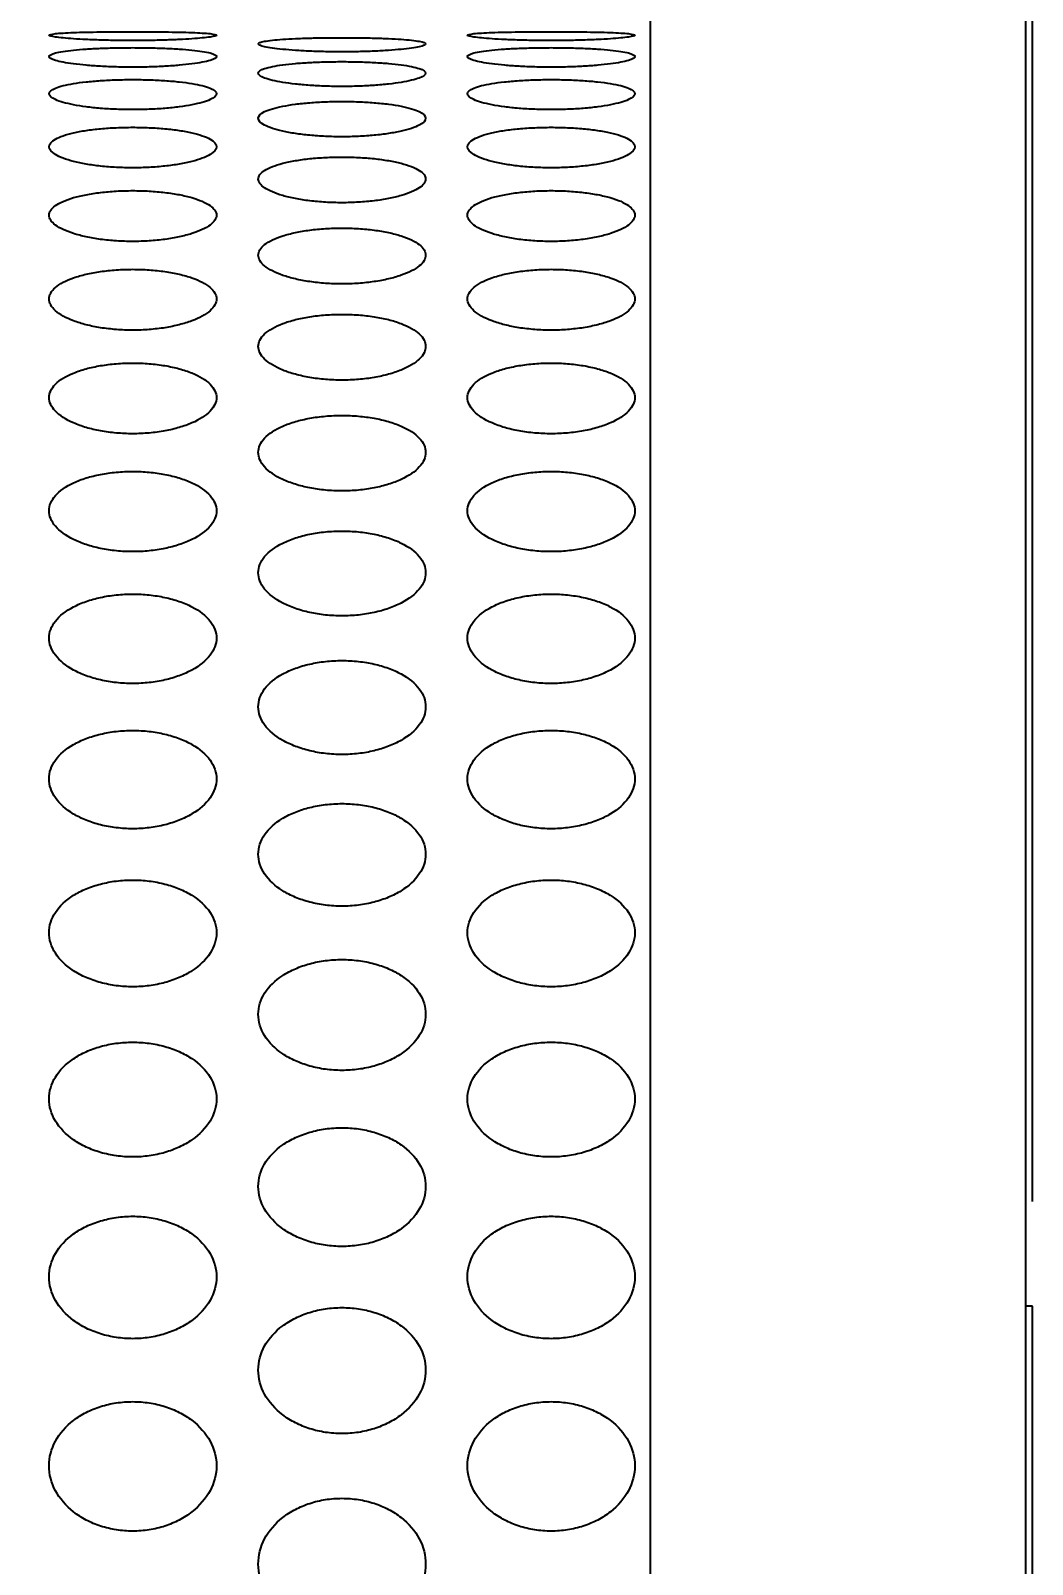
# Model space of a CAD drawing. Header units: millimetres. Extents: x 324 to 7054, y -67 to 2159.
# Drawn here: x 1995.2 to 2043, y 1629.6 to 1702.9 of the extents above; entities that cross this region are included whole.
import ezdxf

# ---------------------------------------------------------------- set-up
doc = ezdxf.new("R2010")
doc.units = ezdxf.units.MM
doc.header["$LTSCALE"] = 153.67
doc.header["$PDMODE"] = 3
doc.header["$PDSIZE"] = 8
doc.layers.get('0').update_dxf_attribs({"linetype": 'CONTINUOUS'})
doc.layers.get('Defpoints').update_dxf_attribs({"linetype": 'CONTINUOUS'})
doc.layers.add('02___PRT_ALL_AXES', color=7, linetype='CONTINUOUS')
doc.styles.get("Standard").update_dxf_attribs({"font": 'times.ttf'})
doc.dimstyles.new('DIMSTYLE_1', dxfattribs={"dimtxt": 17.5, "dimasz": 17.5, "dimexe": 1.5, "dimexo": 1, "dimgap": 0.875, "dimtad": 1, "dimdsep": 46, "dimtxsty": 'Standard', "dimblk": '_FILLED', "dimblk1": '_FILLED', "dimblk2": '_FILLED', "dimcen": 0.09, "dimazin": 2, "dimtp": 0.01, "dimtm": 0.01, "dimtfac": 1, "dimtofl": 0, "dimtmove": 0, "dimatfit": 3, "dimldrblk": '_FILLED', "dimfxl": 1, "dimtolj": 1, "dimarcsym": 0})

# ---------------------------------------------------------------- blocks, each defined once
blk = doc.blocks.new('_FILLED')
at = {"color": 0, "linetype": 'ByBlock'}
blk.add_solid([(0, 0), (-1, 0.2143), (-1, -0.2143)], dxfattribs=at)
blk = doc.blocks.new('*D120')
at = {"color": 0, "linetype": 'Continuous', "lineweight": -2}
for p, q in [((1369.035, 1676.977), (1369.035, 1766.5)), ((2043.035, 1646.977), (2043.035, 1766.5)), ((1386.535, 1765), (2025.535, 1765))]:
    blk.add_line(p, q, dxfattribs=at)
at = {"layer": 'Defpoints', "color": 0}
for p in [(2043.035, 1765), (1369.035, 1675.977), (2043.035, 1645.977)]:
    blk.add_point(p, dxfattribs=at)
at = {"color": 0, "linetype": 'ByBlock', "lineweight": -2, "xscale": 17.5, "yscale": 17.5, "zscale": 17.5, "rotation": 180}
blk.add_blockref('_FILLED', (1369.035, 1765), dxfattribs=at)
at = {"color": 0, "linetype": 'ByBlock', "lineweight": -2, "xscale": 17.5, "yscale": 17.5, "zscale": 17.5}
blk.add_blockref('_FILLED', (2043.035, 1765), dxfattribs=at)
at = {"color": 0, "insert": (1725, 1789.208), "char_height": 17.5, "attachment_point": 2, "line_spacing_factor": 0.9}
blk.add_mtext('\\A1;\\A1;675', dxfattribs=at)

msp = doc.modelspace()

# ---------------------------------------------------------------- linework, layer by layer
at = {"layer": '02___PRT_ALL_AXES', "linetype": 'Continuous'}
for p, q in [((2024.76484, 1706.56174), (2024.76484, 1526.51699)), ((2042.70467, 1706.56174), (2042.70467, 1539.70881)), ((2043.03476, 1641.97699), (2042.70467, 1641.97699)), ((2043.03476, 1533.35787), (2043.03476, 1641.97699))]:
    msp.add_line(p, q, dxfattribs=at)
for points in [[(2000.03476, 1702.45674), (1999.76893, 1702.45676), (1999.24531, 1702.46063), (1998.48961, 1702.47761), (1997.79947, 1702.50423), (1996.98616, 1702.55067), (1996.24385, 1702.62335), (1995.9302, 1702.71388), (1996.24394, 1702.79035), (1996.98437, 1702.83531), (1997.79615, 1702.85958), (1998.48659, 1702.87222), (1999.24381, 1702.87974), (1999.76846, 1702.88139), (2000.03476, 1702.8814)], [(2000.03476, 1702.8814), (2000.30058, 1702.88139), (2000.8242, 1702.87975), (2001.5799, 1702.87226), (2002.27004, 1702.85966), (2003.08335, 1702.8354), (2003.82566, 1702.79042), (2004.13932, 1702.71372), (2003.82557, 1702.62342), (2003.08514, 1702.55082), (2002.27336, 1702.50439), (2001.58292, 1702.47769), (2000.8257, 1702.46064), (2000.30105, 1702.45676), (2000.03476, 1702.45674)], [(2010.03476, 1701.91575), (2009.76893, 1701.91578), (2009.24531, 1701.92129), (2008.48961, 1701.9456), (2007.79947, 1701.98394), (2006.98616, 1702.05153), (2006.24385, 1702.15941), (2005.9302, 1702.3), (2006.24394, 1702.42642), (2006.98437, 1702.5066), (2007.79615, 1702.55206), (2008.48659, 1702.5765), (2009.24381, 1702.59139), (2009.76846, 1702.5947), (2010.03476, 1702.59472)], [(2010.03476, 1702.59472), (2010.30058, 1702.5947), (2010.8242, 1702.5914), (2011.5799, 1702.57657), (2012.27004, 1702.55221), (2013.08335, 1702.50676), (2013.82566, 1702.42652), (2014.13932, 1702.29974), (2013.82557, 1702.15951), (2013.08514, 1702.05175), (2012.27336, 1701.98417), (2011.58292, 1701.94572), (2010.8257, 1701.92131), (2010.30105, 1701.91578), (2010.03476, 1701.91575)], [(2020.03476, 1702.45674), (2019.76893, 1702.45676), (2019.24531, 1702.46063), (2018.48961, 1702.47761), (2017.79947, 1702.50423), (2016.98616, 1702.55067), (2016.24385, 1702.62335), (2015.9302, 1702.71388), (2016.24394, 1702.79035), (2016.98437, 1702.83531), (2017.79615, 1702.85958), (2018.48659, 1702.87222), (2019.24381, 1702.87974), (2019.76846, 1702.88139), (2020.03476, 1702.8814)], [(2020.03476, 1702.8814), (2020.30058, 1702.88139), (2020.8242, 1702.87975), (2021.5799, 1702.87226), (2022.27004, 1702.85966), (2023.08335, 1702.8354), (2023.82566, 1702.79042), (2024.13932, 1702.71372), (2023.82557, 1702.62342), (2023.08514, 1702.55082), (2022.27336, 1702.50439), (2021.58292, 1702.47769), (2020.8257, 1702.46064), (2020.30105, 1702.45676), (2020.03476, 1702.45674)], [(2000.03476, 1701.18463), (1999.76893, 1701.18468), (1999.24531, 1701.19183), (1998.48961, 1701.22343), (1997.79947, 1701.27346), (1996.98616, 1701.36213), (1996.24385, 1701.5051), (1995.9302, 1701.6956), (1996.24394, 1701.87185), (1996.98437, 1701.98718), (1997.79615, 1702.05379), (1998.48659, 1702.08999), (1999.24381, 1702.11224), (1999.76846, 1702.1172), (2000.03476, 1702.11723)], [(2000.03476, 1702.11723), (2000.30058, 1702.1172), (2000.8242, 1702.11226), (2001.5799, 1702.0901), (2002.27004, 1702.05401), (2003.08335, 1701.98741), (2003.82566, 1701.87199), (2004.13932, 1701.69525), (2003.82557, 1701.50524), (2003.08514, 1701.36242), (2002.27336, 1701.27376), (2001.58292, 1701.22359), (2000.8257, 1701.19186), (2000.30105, 1701.18468), (2000.03476, 1701.18463)], [(2020.03476, 1701.18463), (2019.76893, 1701.18468), (2019.24531, 1701.19183), (2018.48961, 1701.22343), (2017.79947, 1701.27346), (2016.98616, 1701.36213), (2016.24385, 1701.5051), (2015.9302, 1701.6956), (2016.24394, 1701.87185), (2016.98437, 1701.98718), (2017.79615, 1702.05379), (2018.48659, 1702.08999), (2019.24381, 1702.11224), (2019.76846, 1702.1172), (2020.03476, 1702.11723)], [(2020.03476, 1702.11723), (2020.30058, 1702.1172), (2020.8242, 1702.11226), (2021.5799, 1702.0901), (2022.27004, 1702.05401), (2023.08335, 1701.98741), (2023.82566, 1701.87199), (2024.13932, 1701.69525), (2023.82557, 1701.50524), (2023.08514, 1701.36242), (2022.27336, 1701.27376), (2021.58292, 1701.22359), (2020.8257, 1701.19186), (2020.30105, 1701.18468), (2020.03476, 1701.18463)], [(2010.03476, 1700.26413), (2009.76893, 1700.26419), (2009.24531, 1700.27297), (2008.48961, 1700.31183), (2007.79947, 1700.3735), (2006.98616, 1700.48316), (2006.24385, 1700.66108), (2005.9302, 1700.90131), (2006.24394, 1701.1272), (2006.98437, 1701.27756), (2007.79615, 1701.36526), (2008.48659, 1701.41319), (2009.24381, 1701.44277), (2009.76846, 1701.44938), (2010.03476, 1701.44942)], [(2010.03476, 1701.44942), (2010.30058, 1701.44938), (2010.8242, 1701.44279), (2011.5799, 1701.41334), (2012.27004, 1701.36555), (2013.08335, 1701.27786), (2013.82566, 1701.12738), (2014.13932, 1700.90086), (2013.82557, 1700.66126), (2013.08514, 1700.48353), (2012.27336, 1700.37387), (2011.58292, 1700.31202), (2010.8257, 1700.273), (2010.30105, 1700.26419), (2010.03476, 1700.26413)], [(2000.03476, 1699.15515), (1999.76893, 1699.15522), (1999.24531, 1699.16563), (1998.48961, 1699.21171), (1997.79947, 1699.28496), (1996.98616, 1699.4155), (1996.24385, 1699.62819), (1995.9302, 1699.9179), (1996.24394, 1700.19322), (1996.98437, 1700.37846), (1997.79615, 1700.48715), (1998.48659, 1700.54677), (1999.24381, 1700.58365), (1999.76846, 1700.5919), (2000.03476, 1700.59195)], [(2000.03476, 1700.59195), (2000.30058, 1700.5919), (2000.8242, 1700.58368), (2001.5799, 1700.54695), (2002.27004, 1700.48751), (2003.08335, 1700.37883), (2003.82566, 1700.19344), (2004.13932, 1699.91736), (2003.82557, 1699.62841), (2003.08514, 1699.41594), (2002.27336, 1699.2854), (2001.58292, 1699.21194), (2000.8257, 1699.16567), (2000.30105, 1699.15522), (2000.03476, 1699.15515)], [(2020.03476, 1699.15515), (2019.76893, 1699.15522), (2019.24531, 1699.16563), (2018.48961, 1699.21171), (2017.79947, 1699.28496), (2016.98616, 1699.4155), (2016.24385, 1699.62819), (2015.9302, 1699.9179), (2016.24394, 1700.19322), (2016.98437, 1700.37846), (2017.79615, 1700.48715), (2018.48659, 1700.54677), (2019.24381, 1700.58365), (2019.76846, 1700.5919), (2020.03476, 1700.59195)], [(2020.03476, 1700.59195), (2020.30058, 1700.5919), (2020.8242, 1700.58368), (2021.5799, 1700.54695), (2022.27004, 1700.48751), (2023.08335, 1700.37883), (2023.82566, 1700.19344), (2024.13932, 1699.91736), (2023.82557, 1699.62841), (2023.08514, 1699.41594), (2022.27336, 1699.2854), (2021.58292, 1699.21194), (2020.8257, 1699.16567), (2020.30105, 1699.15522), (2020.03476, 1699.15515)], [(2010.03476, 1697.85882), (2009.76893, 1697.8589), (2009.24531, 1697.87092), (2008.48961, 1697.92418), (2007.79947, 1698.00893), (2006.98616, 1698.16022), (2006.24385, 1698.40747), (2005.9302, 1698.74637), (2006.24394, 1699.07084), (2006.98437, 1699.29078), (2007.79615, 1699.42035), (2008.48659, 1699.49159), (2009.24381, 1699.53574), (2009.76846, 1699.54562), (2010.03476, 1699.54569)], [(2010.03476, 1699.54569), (2010.30058, 1699.54562), (2010.8242, 1699.53578), (2011.5799, 1699.49181), (2012.27004, 1699.42078), (2013.08335, 1699.29122), (2013.82566, 1699.0711), (2014.13932, 1698.74574), (2013.82557, 1698.40773), (2013.08514, 1698.16073), (2012.27336, 1698.00945), (2011.58292, 1697.92445), (2010.8257, 1697.87096), (2010.30105, 1697.8589), (2010.03476, 1697.85882)], [(2000.03476, 1696.37642), (1999.76893, 1696.37651), (1999.24531, 1696.39014), (1998.48961, 1696.45052), (1997.79947, 1696.54669), (1996.98616, 1696.71858), (1996.24385, 1697.00013), (1995.9302, 1697.38789), (1996.24394, 1697.76118), (1996.98437, 1698.01559), (1997.79615, 1698.16592), (1998.48659, 1698.24872), (1999.24381, 1698.30009), (1999.76846, 1698.3116), (2000.03476, 1698.31167)], [(2000.03476, 1698.31167), (2000.30058, 1698.31159), (2000.8242, 1698.30013), (2001.5799, 1698.24897), (2002.27004, 1698.16643), (2003.08335, 1698.01611), (2003.82566, 1697.76148), (2004.13932, 1697.38717), (2003.82557, 1697.00043), (2003.08514, 1696.71915), (2002.27336, 1696.54727), (2001.58292, 1696.45082), (2000.8257, 1696.39019), (2000.30105, 1696.37651), (2000.03476, 1696.37642)], [(2020.03476, 1696.37642), (2019.76893, 1696.37651), (2019.24531, 1696.39014), (2018.48961, 1696.45052), (2017.79947, 1696.54669), (2016.98616, 1696.71858), (2016.24385, 1697.00013), (2015.9302, 1697.38789), (2016.24394, 1697.76118), (2016.98437, 1698.01559), (2017.79615, 1698.16592), (2018.48659, 1698.24872), (2019.24381, 1698.30009), (2019.76846, 1698.3116), (2020.03476, 1698.31167)], [(2020.03476, 1698.31167), (2020.30058, 1698.31159), (2020.8242, 1698.30013), (2021.5799, 1698.24897), (2022.27004, 1698.16643), (2023.08335, 1698.01611), (2023.82566, 1697.76148), (2024.13932, 1697.38717), (2023.82557, 1697.00043), (2023.08514, 1696.71915), (2022.27336, 1696.54727), (2021.58292, 1696.45082), (2020.8257, 1696.39019), (2020.30105, 1696.37651), (2020.03476, 1696.37642)], [(2010.03476, 1694.70944), (2009.76893, 1694.70955), (2009.24531, 1694.72476), (2008.48961, 1694.79221), (2007.79947, 1694.8997), (2006.98616, 1695.09202), (2006.24385, 1695.4076), (2005.9302, 1695.84382), (2006.24394, 1696.26556), (2006.98437, 1696.55419), (2007.79615, 1696.72513), (2008.48659, 1696.81939), (2009.24381, 1696.87793), (2009.76846, 1696.89105), (2010.03476, 1696.89114)], [(2010.03476, 1696.89114), (2010.30058, 1696.89105), (2010.8242, 1696.87798), (2011.5799, 1696.81968), (2012.27004, 1696.7257), (2013.08335, 1696.55477), (2013.82566, 1696.26589), (2014.13932, 1695.84301), (2013.82557, 1695.40793), (2013.08514, 1695.09266), (2012.27336, 1694.90035), (2011.58292, 1694.79254), (2010.8257, 1694.72481), (2010.30105, 1694.70954), (2010.03476, 1694.70944)], [(2000.03476, 1692.85956), (1999.76893, 1692.85967), (1999.24531, 1692.87646), (1998.48961, 1692.9509), (1997.79947, 1693.06961), (1996.98616, 1693.28216), (1996.24385, 1693.63145), (1995.9302, 1694.11571), (1996.24394, 1694.58547), (1996.98437, 1694.90804), (1997.79615, 1695.0994), (1998.48659, 1695.20504), (1999.24381, 1695.2707), (1999.76846, 1695.28542), (2000.03476, 1695.28551)], [(2000.03476, 1695.28551), (2000.30058, 1695.28541), (2000.8242, 1695.27075), (2001.5799, 1695.20537), (2002.27004, 1695.10005), (2003.08335, 1694.90868), (2003.82566, 1694.58584), (2004.13932, 1694.1148), (2003.82557, 1693.63182), (2003.08514, 1693.28287), (2002.27336, 1693.07033), (2001.58292, 1692.95127), (2000.8257, 1692.87652), (2000.30105, 1692.85967), (2000.03476, 1692.85956)], [(2020.03476, 1692.85956), (2019.76893, 1692.85967), (2019.24531, 1692.87646), (2018.48961, 1692.9509), (2017.79947, 1693.06961), (2016.98616, 1693.28216), (2016.24385, 1693.63145), (2015.9302, 1694.11571), (2016.24394, 1694.58547), (2016.98437, 1694.90804), (2017.79615, 1695.0994), (2018.48659, 1695.20504), (2019.24381, 1695.2707), (2019.76846, 1695.28542), (2020.03476, 1695.28551)], [(2020.03476, 1695.28551), (2020.30058, 1695.28541), (2020.8242, 1695.27075), (2021.5799, 1695.20537), (2022.27004, 1695.10005), (2023.08335, 1694.90868), (2023.82566, 1694.58584), (2024.13932, 1694.1148), (2023.82557, 1693.63182), (2023.08514, 1693.28287), (2022.27336, 1693.07033), (2021.58292, 1692.95127), (2020.8257, 1692.87652), (2020.30105, 1692.85967), (2020.03476, 1692.85956)], [(2010.03476, 1690.82861), (2009.76893, 1690.82874), (2009.24531, 1690.84708), (2008.48961, 1690.92845), (2007.79947, 1691.05825), (2006.98616, 1691.29082), (2006.24385, 1691.67347), (2005.9302, 1692.20528), (2006.24394, 1692.72259), (2006.98437, 1693.07877), (2007.79615, 1693.29038), (2008.48659, 1693.40729), (2009.24381, 1693.47999), (2009.76846, 1693.49629), (2010.03476, 1693.4964)], [(2010.03476, 1693.4964), (2010.30058, 1693.49629), (2010.8242, 1693.48005), (2011.5799, 1693.40765), (2012.27004, 1693.29109), (2013.08335, 1693.07949), (2013.82566, 1692.723), (2014.13932, 1692.20428), (2013.82557, 1691.67388), (2013.08514, 1691.2916), (2012.27336, 1691.05904), (2011.58292, 1690.92885), (2010.8257, 1690.84715), (2010.30105, 1690.82873), (2010.03476, 1690.82861)], [(2000.03476, 1688.61864), (1999.76893, 1688.61878), (1999.24531, 1688.63866), (1998.48961, 1688.72687), (1997.79947, 1688.86764), (1996.98616, 1689.11999), (1996.24385, 1689.53563), (1995.9302, 1690.11444), (1996.24394, 1690.6788), (1996.98437, 1691.06823), (1997.79615, 1691.29987), (1998.48659, 1691.42793), (1999.24381, 1691.5076), (1999.76846, 1691.52547), (2000.03476, 1691.52559)], [(2000.03476, 1691.52559), (2000.30058, 1691.52547), (2000.8242, 1691.50767), (2001.5799, 1691.42832), (2002.27004, 1691.30064), (2003.08335, 1691.06901), (2003.82566, 1690.67924), (2004.13932, 1690.11336), (2003.82557, 1689.53607), (2003.08514, 1689.12084), (2002.27336, 1688.86849), (2001.58292, 1688.72731), (2000.8257, 1688.63873), (2000.30105, 1688.61877), (2000.03476, 1688.61864)], [(2020.03476, 1688.61864), (2019.76893, 1688.61878), (2019.24531, 1688.63866), (2018.48961, 1688.72687), (2017.79947, 1688.86764), (2016.98616, 1689.11999), (2016.24385, 1689.53563), (2015.9302, 1690.11444), (2016.24394, 1690.6788), (2016.98437, 1691.06823), (2017.79615, 1691.29987), (2018.48659, 1691.42793), (2019.24381, 1691.5076), (2019.76846, 1691.52547), (2020.03476, 1691.52559)], [(2020.03476, 1691.52559), (2020.30058, 1691.52547), (2020.8242, 1691.50767), (2021.5799, 1691.42832), (2022.27004, 1691.30064), (2023.08335, 1691.06901), (2023.82566, 1690.67924), (2024.13932, 1690.11336), (2023.82557, 1689.53607), (2023.08514, 1689.12084), (2022.27336, 1688.86849), (2021.58292, 1688.72731), (2020.8257, 1688.63873), (2020.30105, 1688.61877), (2020.03476, 1688.61864)], [(2010.03476, 1686.23186), (2009.76893, 1686.232), (2009.24531, 1686.2534), (2008.48961, 1686.34836), (2007.79947, 1686.49996), (2006.98616, 1686.77185), (2006.24385, 1687.22005), (2005.9302, 1687.84529), (2006.24394, 1688.45612), (2006.98437, 1688.87842), (2007.79615, 1689.12986), (2008.48659, 1689.26894), (2009.24381, 1689.35551), (2009.76846, 1689.37493), (2010.03476, 1689.37506)], [(2010.03476, 1689.37506), (2010.30058, 1689.37493), (2010.8242, 1689.35558), (2011.5799, 1689.26937), (2012.27004, 1689.1307), (2013.08335, 1688.87927), (2013.82566, 1688.45661), (2014.13932, 1687.84412), (2013.82557, 1687.22053), (2013.08514, 1686.77276), (2012.27336, 1686.50088), (2011.58292, 1686.34884), (2010.8257, 1686.25348), (2010.30105, 1686.232), (2010.03476, 1686.23186)], [(2000.03476, 1683.67065), (1999.76893, 1683.67081), (1999.24531, 1683.6937), (1998.48961, 1683.79532), (1997.79947, 1683.95759), (1996.98616, 1684.24874), (1996.24385, 1684.72905), (1995.9302, 1685.40011), (1996.24394, 1686.0568), (1996.98437, 1686.51153), (1997.79615, 1686.78252), (1998.48659, 1686.93249), (1999.24381, 1687.02587), (1999.76846, 1687.04682), (2000.03476, 1687.04696)], [(2000.03476, 1687.04696), (2000.30058, 1687.04682), (2000.8242, 1687.02594), (2001.5799, 1686.93296), (2002.27004, 1686.78343), (2003.08335, 1686.51245), (2003.82566, 1686.05732), (2004.13932, 1685.39885), (2003.82557, 1684.72957), (2003.08514, 1684.24972), (2002.27336, 1683.95857), (2001.58292, 1683.79583), (2000.8257, 1683.69379), (2000.30105, 1683.6708), (2000.03476, 1683.67065)], [(2020.03476, 1683.67065), (2019.76893, 1683.67081), (2019.24531, 1683.6937), (2018.48961, 1683.79532), (2017.79947, 1683.95759), (2016.98616, 1684.24874), (2016.24385, 1684.72905), (2015.9302, 1685.40011), (2016.24394, 1686.0568), (2016.98437, 1686.51153), (2017.79615, 1686.78252), (2018.48659, 1686.93249), (2019.24381, 1687.02587), (2019.76846, 1687.04682), (2020.03476, 1687.04696)], [(2020.03476, 1687.04696), (2020.30058, 1687.04682), (2020.8242, 1687.02594), (2021.5799, 1686.93296), (2022.27004, 1686.78343), (2023.08335, 1686.51245), (2023.82566, 1686.05732), (2024.13932, 1685.39885), (2023.82557, 1684.72957), (2023.08514, 1684.24972), (2022.27336, 1683.95857), (2021.58292, 1683.79583), (2020.8257, 1683.69379), (2020.30105, 1683.6708), (2020.03476, 1683.67065)], [(2010.03476, 1680.93759), (2009.76893, 1680.93775), (2009.24531, 1680.96212), (2008.48961, 1681.07029), (2007.79947, 1681.24307), (2006.98616, 1681.5532), (2006.24385, 1682.06514), (2005.9302, 1682.78133), (2006.24394, 1683.48323), (2006.98437, 1683.96995), (2007.79615, 1684.26021), (2008.48659, 1684.42092), (2009.24381, 1684.521), (2009.76846, 1684.54347), (2010.03476, 1684.54361)], [(2010.03476, 1684.54361), (2010.30058, 1684.54347), (2010.8242, 1684.52109), (2011.5799, 1684.42141), (2012.27004, 1684.26119), (2013.08335, 1683.97093), (2013.82566, 1683.48379), (2014.13932, 1682.77999), (2013.82557, 1682.0657), (2013.08514, 1681.55424), (2012.27336, 1681.24412), (2011.58292, 1681.07083), (2010.8257, 1680.96221), (2010.30105, 1680.93774), (2010.03476, 1680.93759)], [(2000.03476, 1678.03539), (1999.76893, 1678.03557), (1999.24531, 1678.06138), (1998.48961, 1678.176), (1997.79947, 1678.35912), (1996.98616, 1678.68791), (1996.24385, 1679.23098), (1995.9302, 1679.99159), (1996.24394, 1680.73798), (1996.98437, 1681.2562), (1997.79615, 1681.56545), (1998.48659, 1681.73673), (1999.24381, 1681.84343), (1999.76846, 1681.86738), (2000.03476, 1681.86754)], [(2000.03476, 1681.86754), (2000.30058, 1681.86738), (2000.8242, 1681.84352), (2001.5799, 1681.73726), (2002.27004, 1681.56649), (2003.08335, 1681.25724), (2003.82566, 1680.73858), (2004.13932, 1679.99016), (2003.82557, 1679.23157), (2003.08514, 1678.68901), (2002.27336, 1678.36023), (2001.58292, 1678.17657), (2000.8257, 1678.06148), (2000.30105, 1678.03556), (2000.03476, 1678.03539)], [(2020.03476, 1678.03539), (2019.76893, 1678.03557), (2019.24531, 1678.06138), (2018.48961, 1678.176), (2017.79947, 1678.35912), (2016.98616, 1678.68791), (2016.24385, 1679.23098), (2015.9302, 1679.99159), (2016.24394, 1680.73798), (2016.98437, 1681.2562), (2017.79615, 1681.56545), (2018.48659, 1681.73673), (2019.24381, 1681.84343), (2019.76846, 1681.86738), (2020.03476, 1681.86754)], [(2020.03476, 1681.86754), (2020.30058, 1681.86738), (2020.8242, 1681.84352), (2021.5799, 1681.73726), (2022.27004, 1681.56649), (2023.08335, 1681.25724), (2023.82566, 1680.73858), (2024.13932, 1679.99016), (2023.82557, 1679.23157), (2023.08514, 1678.68901), (2022.27336, 1678.36023), (2021.58292, 1678.17657), (2020.8257, 1678.06148), (2020.30105, 1678.03556), (2020.03476, 1678.03539)], [(2010.03476, 1674.96698), (2009.76893, 1674.96716), (2009.24531, 1674.9944), (2008.48961, 1675.11536), (2007.79947, 1675.30863), (2006.98616, 1675.65575), (2006.24385, 1676.22939), (2005.9302, 1677.03366), (2006.24394, 1677.82381), (2006.98437, 1678.37301), (2007.79615, 1678.70094), (2008.48659, 1678.88262), (2009.24381, 1678.99582), (2009.76846, 1679.02124), (2010.03476, 1679.02141)], [(2010.03476, 1679.02141), (2010.30058, 1679.02124), (2010.8242, 1678.99592), (2011.5799, 1678.88318), (2012.27004, 1678.70204), (2013.08335, 1678.37411), (2013.82566, 1677.82444), (2014.13932, 1677.03215), (2013.82557, 1676.23002), (2013.08514, 1675.65691), (2012.27336, 1675.3098), (2011.58292, 1675.11596), (2010.8257, 1674.9945), (2010.30105, 1674.96716), (2010.03476, 1674.96698)], [(2000.03476, 1671.73542), (1999.76893, 1671.73561), (1999.24531, 1671.76425), (1998.48961, 1671.89141), (1997.79947, 1672.09465), (1996.98616, 1672.45975), (1996.24385, 1673.0634), (1995.9302, 1673.91052), (1996.24394, 1674.74364), (1996.98437, 1675.32326), (1997.79615, 1675.66953), (1998.48659, 1675.86144), (1999.24381, 1675.98104), (1999.76846, 1676.00789), (2000.03476, 1676.00807)], [(2000.03476, 1676.00807), (2000.30058, 1676.00789), (2000.8242, 1675.98114), (2001.5799, 1675.86203), (2002.27004, 1675.6707), (2003.08335, 1675.32443), (2003.82566, 1674.7443), (2004.13932, 1673.90893), (2003.82557, 1673.06406), (2003.08514, 1672.46098), (2002.27336, 1672.09588), (2001.58292, 1671.89205), (2000.8257, 1671.76435), (2000.30105, 1671.73561), (2000.03476, 1671.73542)], [(2020.03476, 1671.73542), (2019.76893, 1671.73561), (2019.24531, 1671.76425), (2018.48961, 1671.89141), (2017.79947, 1672.09465), (2016.98616, 1672.45975), (2016.24385, 1673.0634), (2015.9302, 1673.91052), (2016.24394, 1674.74364), (2016.98437, 1675.32326), (2017.79615, 1675.66953), (2018.48659, 1675.86144), (2019.24381, 1675.98104), (2019.76846, 1676.00789), (2020.03476, 1676.00807)], [(2020.03476, 1676.00807), (2020.30058, 1676.00789), (2020.8242, 1675.98114), (2021.5799, 1675.86203), (2022.27004, 1675.6707), (2023.08335, 1675.32443), (2023.82566, 1674.7443), (2024.13932, 1673.90893), (2023.82557, 1673.06406), (2023.08514, 1672.46098), (2022.27336, 1672.09588), (2021.58292, 1671.89205), (2020.8257, 1671.76435), (2020.30105, 1671.73561), (2020.03476, 1671.73542)], [(2010.03476, 1668.34394), (2009.76893, 1668.34415), (2009.24531, 1668.37415), (2008.48961, 1668.5074), (2007.79947, 1668.72039), (2006.98616, 1669.10312), (2006.24385, 1669.73616), (2005.9302, 1670.62529), (2006.24394, 1671.50053), (2006.98437, 1672.11001), (2007.79615, 1672.47428), (2008.48659, 1672.67621), (2009.24381, 1672.80209), (2009.76846, 1672.83035), (2010.03476, 1672.83054)], [(2010.03476, 1672.83054), (2010.30058, 1672.83035), (2010.8242, 1672.80219), (2011.5799, 1672.67684), (2012.27004, 1672.47551), (2013.08335, 1672.11123), (2013.82566, 1671.50123), (2014.13932, 1670.62361), (2013.82557, 1669.73685), (2013.08514, 1669.1044), (2012.27336, 1668.72168), (2011.58292, 1668.50806), (2010.8257, 1668.37426), (2010.30105, 1668.34414), (2010.03476, 1668.34394)], [(2000.03476, 1664.79595), (1999.76893, 1664.79616), (1999.24531, 1664.8275), (1998.48961, 1664.9667), (1997.79947, 1665.18924), (1996.98616, 1665.5892), (1996.24385, 1666.25101), (1995.9302, 1667.18125), (1996.24394, 1668.09775), (1996.98437, 1668.73646), (1997.79615, 1669.11838), (1998.48659, 1669.33014), (1999.24381, 1669.46216), (1999.76846, 1669.4918), (2000.03476, 1669.492)], [(2000.03476, 1669.492), (2000.30058, 1669.4918), (2000.8242, 1669.46227), (2001.5799, 1669.33079), (2002.27004, 1669.11966), (2003.08335, 1668.73775), (2003.82566, 1668.09848), (2004.13932, 1667.1795), (2003.82557, 1666.25174), (2003.08514, 1665.59054), (2002.27336, 1665.19059), (2001.58292, 1664.9674), (2000.8257, 1664.82762), (2000.30105, 1664.79616), (2000.03476, 1664.79595)], [(2020.03476, 1664.79595), (2019.76893, 1664.79616), (2019.24531, 1664.8275), (2018.48961, 1664.9667), (2017.79947, 1665.18924), (2016.98616, 1665.5892), (2016.24385, 1666.25101), (2015.9302, 1667.18125), (2016.24394, 1668.09775), (2016.98437, 1668.73646), (2017.79615, 1669.11838), (2018.48659, 1669.33014), (2019.24381, 1669.46216), (2019.76846, 1669.4918), (2020.03476, 1669.492)], [(2020.03476, 1669.492), (2020.30058, 1669.4918), (2020.8242, 1669.46227), (2021.5799, 1669.33079), (2022.27004, 1669.11966), (2023.08335, 1668.73775), (2023.82566, 1668.09848), (2024.13932, 1667.1795), (2023.82557, 1666.25174), (2023.08514, 1665.59054), (2022.27336, 1665.19059), (2021.58292, 1664.9674), (2020.8257, 1664.82762), (2020.30105, 1664.79616), (2020.03476, 1664.79595)], [(2010.03476, 1661.09499), (2009.76893, 1661.09521), (2009.24531, 1661.12786), (2008.48961, 1661.27287), (2007.79947, 1661.50473), (2006.98616, 1661.92152), (2006.24385, 1662.61144), (2005.9302, 1663.58186), (2006.24394, 1664.5387), (2006.98437, 1665.20601), (2007.79615, 1665.60518), (2008.48659, 1665.82655), (2009.24381, 1665.96459), (2009.76846, 1665.99559), (2010.03476, 1665.99579)], [(2010.03476, 1665.99579), (2010.30058, 1665.99558), (2010.8242, 1665.9647), (2011.5799, 1665.82724), (2012.27004, 1665.60652), (2013.08335, 1665.20736), (2013.82566, 1664.53946), (2014.13932, 1663.58003), (2013.82557, 1662.61219), (2013.08514, 1661.92292), (2012.27336, 1661.50613), (2011.58292, 1661.27359), (2010.8257, 1661.12798), (2010.30105, 1661.0952), (2010.03476, 1661.09499)], [(2000.03476, 1657.24477), (1999.76893, 1657.24499), (1999.24531, 1657.27892), (1998.48961, 1657.42959), (1997.79947, 1657.67054), (1996.98616, 1658.10376), (1996.24385, 1658.82108), (1995.9302, 1659.83072), (1996.24394, 1660.82694), (1996.98437, 1661.52218), (1997.79615, 1661.9382), (1998.48659, 1662.16897), (1999.24381, 1662.31288), (1999.76846, 1662.3452), (2000.03476, 1662.34541)], [(2000.03476, 1662.34541), (2000.30058, 1662.3452), (2000.8242, 1662.313), (2001.5799, 1662.16968), (2002.27004, 1661.9396), (2003.08335, 1661.52358), (2003.82566, 1660.82772), (2004.13932, 1659.82882), (2003.82557, 1658.82187), (2003.08514, 1658.10521), (2002.27336, 1657.672), (2001.58292, 1657.43034), (2000.8257, 1657.27904), (2000.30105, 1657.24499), (2000.03476, 1657.24477)], [(2020.03476, 1657.24477), (2019.76893, 1657.24499), (2019.24531, 1657.27892), (2018.48961, 1657.42959), (2017.79947, 1657.67054), (2016.98616, 1658.10376), (2016.24385, 1658.82108), (2015.9302, 1659.83072), (2016.24394, 1660.82694), (2016.98437, 1661.52218), (2017.79615, 1661.9382), (2018.48659, 1662.16897), (2019.24381, 1662.31288), (2019.76846, 1662.3452), (2020.03476, 1662.34541)], [(2020.03476, 1662.34541), (2020.30058, 1662.3452), (2020.8242, 1662.313), (2021.5799, 1662.16968), (2022.27004, 1661.9396), (2023.08335, 1661.52358), (2023.82566, 1660.82772), (2024.13932, 1659.82882), (2023.82557, 1658.82187), (2023.08514, 1658.10521), (2022.27336, 1657.672), (2021.58292, 1657.43034), (2020.8257, 1657.27904), (2020.30105, 1657.24499), (2020.03476, 1657.24477)], [(2010.03476, 1653.24913), (2009.76893, 1653.24937), (2009.24531, 1653.28453), (2008.48961, 1653.44072), (2007.79947, 1653.69052), (2006.98616, 1654.13972), (2006.24385, 1654.88374), (2005.9302, 1655.93158), (2006.24394, 1656.96618), (2006.98437, 1657.68865), (2007.79615, 1658.12112), (2008.48659, 1658.36104), (2009.24381, 1658.51069), (2009.76846, 1658.5443), (2010.03476, 1658.54452)], [(2010.03476, 1658.54452), (2010.30058, 1658.5443), (2010.8242, 1658.51081), (2011.5799, 1658.36179), (2012.27004, 1658.12257), (2013.08335, 1657.69011), (2013.82566, 1656.96699), (2014.13932, 1655.9296), (2013.82557, 1654.88456), (2013.08514, 1654.14123), (2012.27336, 1653.69203), (2011.58292, 1653.4415), (2010.8257, 1653.28466), (2010.30105, 1653.24936), (2010.03476, 1653.24913)], [(2000.03476, 1649.11209), (1999.76893, 1649.11233), (1999.24531, 1649.1487), (1998.48961, 1649.31025), (1997.79947, 1649.56865), (1996.98616, 1650.03338), (1996.24385, 1650.80336), (1995.9302, 1651.88835), (1996.24394, 1652.96029), (1996.98437, 1653.70928), (1997.79615, 1654.15775), (1998.48659, 1654.4066), (1999.24381, 1654.56183), (1999.76846, 1654.5967), (2000.03476, 1654.59692)], [(2000.03476, 1654.59692), (2000.30058, 1654.59669), (2000.8242, 1654.56195), (2001.5799, 1654.40737), (2002.27004, 1654.15925), (2003.08335, 1653.71079), (2003.82566, 1652.96114), (2004.13932, 1651.8863), (2003.82557, 1650.8042), (2003.08514, 1650.03494), (2002.27336, 1649.57021), (2001.58292, 1649.31106), (2000.8257, 1649.14884), (2000.30105, 1649.11233), (2000.03476, 1649.11209)], [(2020.03476, 1649.11209), (2019.76893, 1649.11233), (2019.24531, 1649.1487), (2018.48961, 1649.31025), (2017.79947, 1649.56865), (2016.98616, 1650.03338), (2016.24385, 1650.80336), (2015.9302, 1651.88835), (2016.24394, 1652.96029), (2016.98437, 1653.70928), (2017.79615, 1654.15775), (2018.48659, 1654.4066), (2019.24381, 1654.56183), (2019.76846, 1654.5967), (2020.03476, 1654.59692)], [(2020.03476, 1654.59692), (2020.30058, 1654.59669), (2020.8242, 1654.56195), (2021.5799, 1654.40737), (2022.27004, 1654.15925), (2023.08335, 1653.71079), (2023.82566, 1652.96114), (2024.13932, 1651.8863), (2023.82557, 1650.8042), (2023.08514, 1650.03494), (2022.27336, 1649.57021), (2021.58292, 1649.31106), (2020.8257, 1649.14884), (2020.30105, 1649.11233), (2020.03476, 1649.11209)], [(2010.03476, 1644.83778), (2009.76893, 1644.83803), (2009.24531, 1644.87557), (2008.48961, 1645.04231), (2007.79947, 1645.30905), (2006.98616, 1645.78886), (2006.24385, 1646.58401), (2005.9302, 1647.70506), (2006.24394, 1648.81328), (2006.98437, 1649.58803), (2007.79615, 1650.05206), (2008.48659, 1650.30958), (2009.24381, 1650.47024), (2009.76846, 1650.50633), (2010.03476, 1650.50656)], [(2010.03476, 1650.50656), (2010.30058, 1650.50632), (2010.8242, 1650.47037), (2011.5799, 1650.31038), (2012.27004, 1650.05362), (2013.08335, 1649.5896), (2013.82566, 1648.81416), (2014.13932, 1647.70295), (2013.82557, 1646.58488), (2013.08514, 1645.79047), (2012.27336, 1645.31067), (2011.58292, 1645.04314), (2010.8257, 1644.8757), (2010.30105, 1644.83803), (2010.03476, 1644.83778)], [(2000.03476, 1640.43048), (1999.76893, 1640.43074), (1999.24531, 1640.4694), (1998.48961, 1640.64118), (1997.79947, 1640.91599), (1996.98616, 1641.41039), (1996.24385, 1642.22992), (1995.9302, 1643.38592), (1996.24394, 1644.5293), (1996.98437, 1645.32904), (1997.79615, 1645.80816), (1998.48659, 1646.0741), (1999.24381, 1646.24002), (1999.76846, 1646.2773), (2000.03476, 1646.27754)], [(2000.03476, 1646.27754), (2000.30058, 1646.27729), (2000.8242, 1646.24016), (2001.5799, 1646.07492), (2002.27004, 1645.80977), (2003.08335, 1645.33066), (2003.82566, 1644.53021), (2004.13932, 1643.38374), (2003.82557, 1642.23082), (2003.08514, 1641.41205), (2002.27336, 1640.91766), (2001.58292, 1640.64204), (2000.8257, 1640.46955), (2000.30105, 1640.43073), (2000.03476, 1640.43048)], [(2020.03476, 1640.43048), (2019.76893, 1640.43074), (2019.24531, 1640.4694), (2018.48961, 1640.64118), (2017.79947, 1640.91599), (2016.98616, 1641.41039), (2016.24385, 1642.22992), (2015.9302, 1643.38592), (2016.24394, 1644.5293), (2016.98437, 1645.32904), (2017.79615, 1645.80816), (2018.48659, 1646.0741), (2019.24381, 1646.24002), (2019.76846, 1646.2773), (2020.03476, 1646.27754)], [(2020.03476, 1646.27754), (2020.30058, 1646.27729), (2020.8242, 1646.24016), (2021.5799, 1646.07492), (2022.27004, 1645.80977), (2023.08335, 1645.33066), (2023.82566, 1644.53021), (2024.13932, 1643.38374), (2023.82557, 1642.23082), (2023.08514, 1641.41205), (2022.27336, 1640.91766), (2021.58292, 1640.64204), (2020.8257, 1640.46955), (2020.30105, 1640.43073), (2020.03476, 1640.43048)], [(2010.03476, 1635.8946), (2009.76893, 1635.89487), (2009.24531, 1635.93462), (2008.48961, 1636.11126), (2007.79947, 1636.39387), (2006.98616, 1636.90236), (2006.24385, 1637.74546), (2005.9302, 1638.93524), (2006.24394, 1640.11264), (2006.98437, 1640.93657), (2007.79615, 1641.4303), (2008.48659, 1641.70439), (2009.24381, 1641.87541), (2009.76846, 1641.91384), (2010.03476, 1641.91409)], [(2010.03476, 1641.91409), (2010.30058, 1641.91383), (2010.8242, 1641.87555), (2011.5799, 1641.70524), (2012.27004, 1641.43196), (2013.08335, 1640.93823), (2013.82566, 1640.11357), (2014.13932, 1638.933), (2013.82557, 1637.74638), (2013.08514, 1636.90407), (2012.27336, 1636.39558), (2011.58292, 1636.11214), (2010.8257, 1635.93477), (2010.30105, 1635.89486), (2010.03476, 1635.8946)], [(2000.03476, 1631.23468), (1999.76893, 1631.23496), (1999.24531, 1631.27577), (1998.48961, 1631.45708), (1997.79947, 1631.74721), (1996.98616, 1632.26928), (1996.24385, 1633.1351), (1995.9302, 1634.35748), (1996.24394, 1635.56773), (1996.98437, 1636.41501), (1997.79615, 1636.92286), (1998.48659, 1637.20482), (1999.24381, 1637.38078), (1999.76846, 1637.42031), (2000.03476, 1637.42057)], [(2000.03476, 1637.42057), (2000.30058, 1637.42031), (2000.8242, 1637.38092), (2001.5799, 1637.2057), (2002.27004, 1636.92457), (2003.08335, 1636.41672), (2003.82566, 1635.56868), (2004.13932, 1634.35517), (2003.82557, 1633.13605), (2003.08514, 1632.27104), (2002.27336, 1631.74896), (2001.58292, 1631.45799), (2000.8257, 1631.27592), (2000.30105, 1631.23495), (2000.03476, 1631.23468)], [(2020.03476, 1631.23468), (2019.76893, 1631.23496), (2019.24531, 1631.27577), (2018.48961, 1631.45708), (2017.79947, 1631.74721), (2016.98616, 1632.26928), (2016.24385, 1633.1351), (2015.9302, 1634.35748), (2016.24394, 1635.56773), (2016.98437, 1636.41501), (2017.79615, 1636.92286), (2018.48659, 1637.20482), (2019.24381, 1637.38078), (2019.76846, 1637.42031), (2020.03476, 1637.42057)], [(2020.03476, 1637.42057), (2020.30058, 1637.42031), (2020.8242, 1637.38092), (2021.5799, 1637.2057), (2022.27004, 1636.92457), (2023.08335, 1636.41672), (2023.82566, 1635.56868), (2024.13932, 1634.35517), (2023.82557, 1633.13605), (2023.08514, 1632.27104), (2022.27336, 1631.74896), (2021.58292, 1631.45799), (2020.8257, 1631.27592), (2020.30105, 1631.23495), (2020.03476, 1631.23468)], [(2010.03476, 1626.45539), (2009.76893, 1626.45567), (2009.24531, 1626.49749), (2008.48961, 1626.68331), (2007.79947, 1626.98066), (2006.98616, 1627.5158), (2006.24385, 1628.40347), (2005.9302, 1629.65722), (2006.24394, 1630.8991), (2006.98437, 1631.7689), (2007.79615, 1632.29035), (2008.48659, 1632.57991), (2009.24381, 1632.76062), (2009.76846, 1632.80122), (2010.03476, 1632.80149)], [(2010.03476, 1632.80149), (2010.30058, 1632.80122), (2010.8242, 1632.76077), (2011.5799, 1632.58081), (2012.27004, 1632.29211), (2013.08335, 1631.77065), (2013.82566, 1630.90007), (2014.13932, 1629.65486), (2013.82557, 1628.40445), (2013.08514, 1627.5176), (2012.27336, 1626.98246), (2011.58292, 1626.68424), (2010.8257, 1626.49765), (2010.30105, 1626.45567), (2010.03476, 1626.45539)]]:
    msp.add_open_spline(points, degree=3, knots=[0, 0, 0, 0, 0.0625, 0.125, 0.1875, 0.25, 0.375, 0.5, 0.625, 0.75, 0.8125, 0.875, 0.9375, 1, 1, 1, 1], dxfattribs=at)

# ---------------------------------------------------------------- dimensions: what is measured, and where the dimension line sits
at = {"linetype": 'Continuous'}
dim = msp.add_linear_dim(base=(2043.03476, 1765), p1=(1369.03476, 1675.97699), p2=(2043.03476, 1645.97699), text='\\A1;675', dimstyle='DIMSTYLE_1', override={"dimtxsty": 'Standard'}, dxfattribs=at)
dim.commit()
dim.dimension.update_dxf_attribs({"geometry": '*D120', "text_midpoint": (1725, 1765), "dimtype": 160})

doc.saveas('drawing.dxf')
